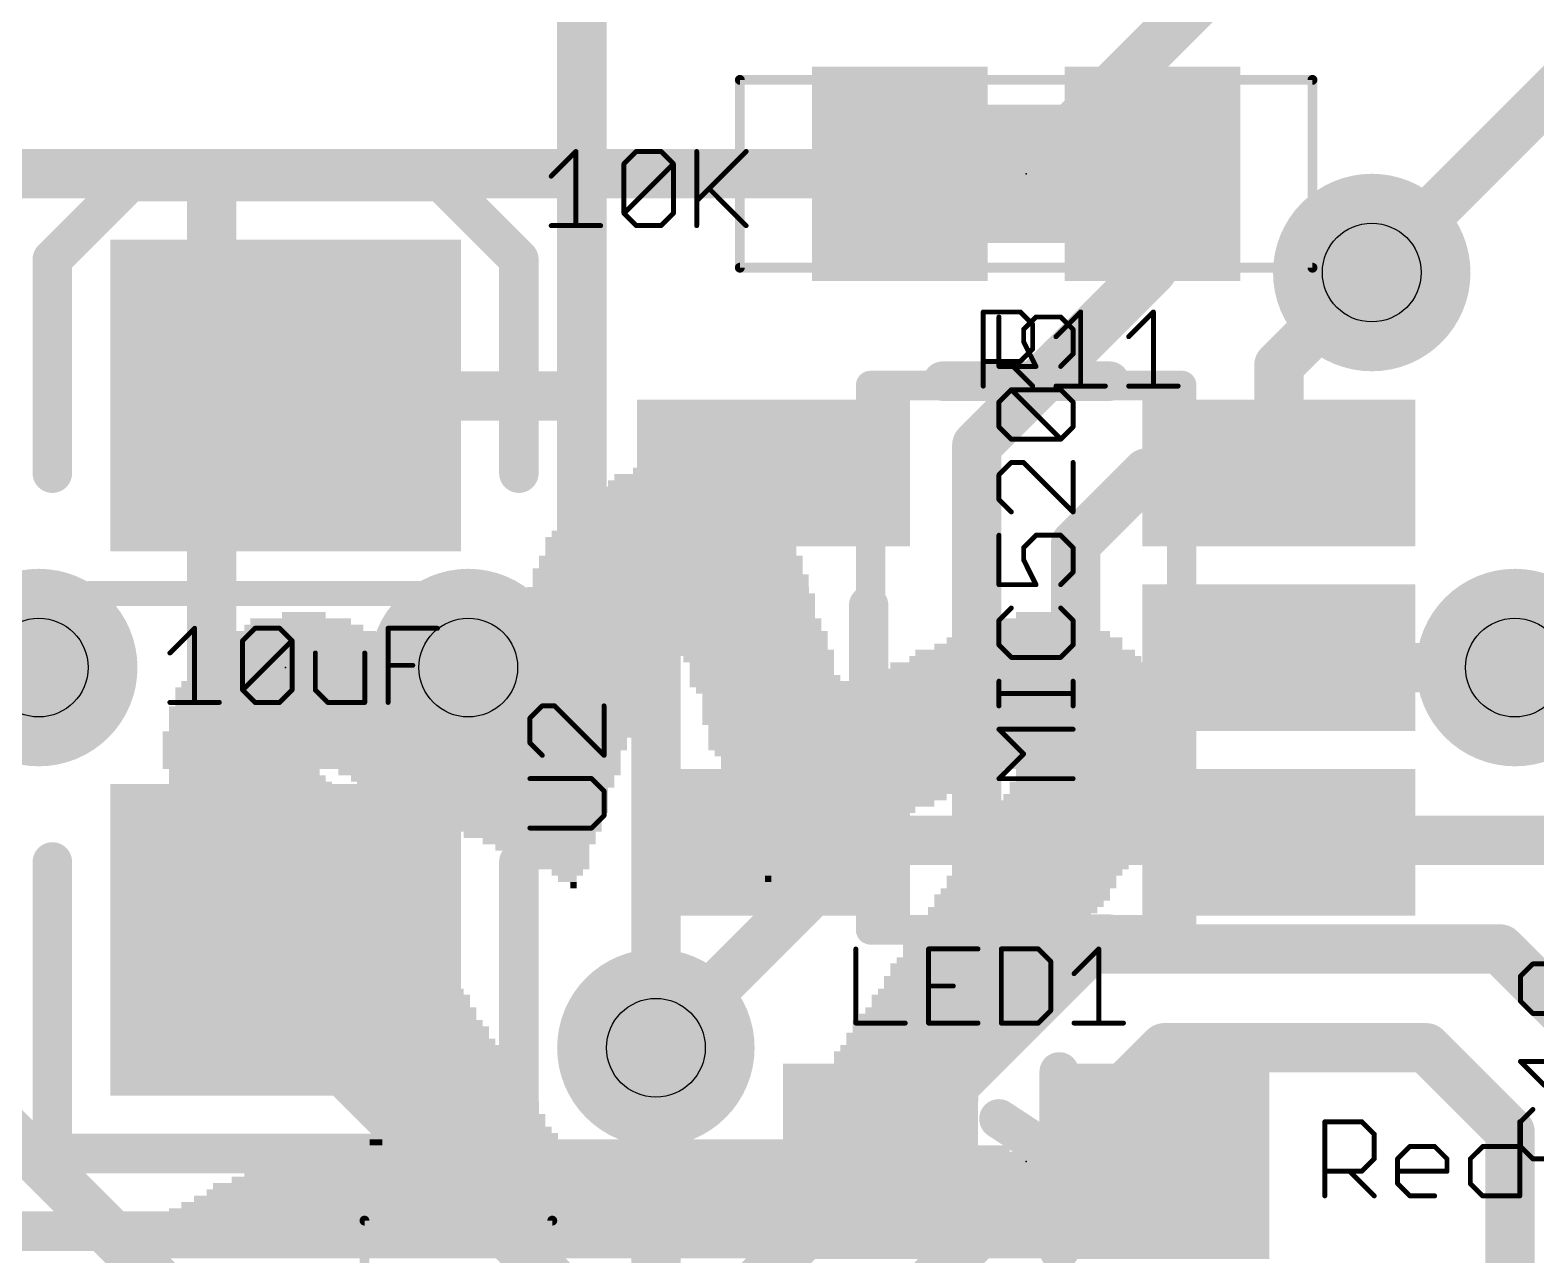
# Model space of a CAD drawing. Extents: x -32 to 75, y -15 to 35.
# Drawn here: x 3.77 to 11.51, y 21.11 to 27.41 of the extents above; entities that cross this region are included whole.
import ezdxf

# ---------------------------------------------------------------- set-up
doc = ezdxf.new("R2010")
doc.units = 0
for name, color, linetype in [('1', 12, 'CONTINUOUS'), ('16', 132, 'CONTINUOUS'), ('18', 110, 'CONTINUOUS'), ('21', 41, 'CONTINUOUS'), ('22', 40, 'CONTINUOUS'), ('23', 53, 'CONTINUOUS'), ('25', 253, 'CONTINUOUS'), ('27', 253, 'CONTINUOUS'), ('29', 253, 'CONTINUOUS'), ('31', 253, 'CONTINUOUS'), ('35', 253, 'CONTINUOUS'), ('39', 12, 'CONTINUOUS'), ('44', 253, 'CONTINUOUS'), ('51', 53, 'CONTINUOUS')]:
    doc.layers.add(name, color=color, linetype=linetype)

# ---------------------------------------------------------------- blocks, each defined once
blk = doc.blocks.new('RECT')
blk.add_solid([(-0.5, -0.5), (0.5, -0.5), (-0.5, 0.5), (0.5, 0.5)])
blk = doc.blocks.new('ROUNDV')
at = {"const_width": 0.5}
blk.add_lwpolyline([(0, -0.25, 1), (0, 0.25, 1), (0, -0.25)], format="xyb", dxfattribs=at)

msp = doc.modelspace()

# ---------------------------------------------------------------- linework, layer by layer
at = {"layer": '1', "const_width": 0.254}
for points in [[(6.604, 26.67), (6.604, 29.21)], [(6.604, 25.527), (6.604, 26.67)], [(6.604, 26.67), (8.24, 26.67)], [(9.54, 26.177), (9.54, 26.67)], [(8.636, 25.273), (9.54, 26.177)], [(10.1901, 25.6841), (10.668, 26.162)], [(10.1901, 25.1308), (10.1901, 25.6841)], [(5.08, 25.527), (5.08, 25.53)], [(6.604, 25.527), (5.08, 25.527)], [(6.604, 24.7548), (6.604, 25.527)], [(8.636, 22.606), (8.636, 25.273)], [(9.144, 24.765), (9.5098, 25.1308)], [(9.5098, 25.1308), (10.1901, 25.1308)], [(6.985, 24.3738), (6.604, 24.7548)], [(9.144, 23.6982), (9.144, 24.765)], [(6.985, 23.2308), (6.985, 24.3738)], [(11.4046, 24.13), (10.16, 24.13)], [(9.4996, 23.3426), (9.144, 23.6982)], [(10.0783, 23.3426), (9.4996, 23.3426)], [(10.0783, 23.3426), (10.1901, 23.2308)], [(6.985, 23.2308), (7.5899, 23.2308)], [(6.985, 22.1742), (6.985, 23.2308)], [(8.128, 22.098), (8.636, 22.606)], [(6.985, 19.558), (6.985, 22.1742)], [(8.128, 21.59), (8.128, 22.098)], [(8.14, 21.59), (8.128, 21.59)]]:
    msp.add_lwpolyline(points, dxfattribs=at)
at = {"layer": '1', "const_width": 0.127}
for points in [[(6.6675, 26.67, 1), (6.5405, 26.67)], [(6.604, 26.7335, 1), (6.604, 26.6065)], [(6.5405, 26.67, 1), (6.6675, 26.67)], [(8.24, 26.6065, 1), (8.24, 26.7335)], [(9.6035, 26.67, 1), (9.4765, 26.67)], [(9.5849, 26.1321, 1), (9.4951, 26.2219)], [(10.7129, 26.1171, 1), (10.6231, 26.2069)], [(9.4765, 26.177, 1), (9.6035, 26.177)], [(10.2536, 25.6841, 1), (10.1266, 25.6841)], [(10.1452, 25.729, 1), (10.235, 25.6392)], [(5.1435, 25.53, 1), (5.0165, 25.53)], [(5.08, 25.5905, 1), (5.08, 25.4635)], [(6.6675, 25.527, 1), (6.5405, 25.527)], [(6.604, 25.4635, 1), (6.604, 25.5905)], [(5.0165, 25.527, 1), (5.1435, 25.527)], [(6.5405, 25.527, 1), (6.6675, 25.527)], [(8.6995, 25.273, 1), (8.5725, 25.273)], [(8.5911, 25.3179, 1), (8.6809, 25.2281)], [(9.5098, 25.1943, 1), (9.5098, 25.0673)], [(9.5547, 25.0859, 1), (9.4649, 25.1757)], [(10.1901, 25.0673, 1), (10.1901, 25.1943)], [(10.1266, 25.1308, 1), (10.2536, 25.1308)], [(6.6489, 24.7997, 1), (6.5591, 24.7099)], [(9.2075, 24.765, 1), (9.0805, 24.765)], [(9.0991, 24.8099, 1), (9.1889, 24.7201)], [(6.5405, 24.7548, 1), (6.6675, 24.7548)], [(7.0485, 24.3738, 1), (6.9215, 24.3738)], [(6.9401, 24.3289, 1), (7.0299, 24.4187)], [(10.16, 24.1935, 1), (10.16, 24.0665)], [(11.4046, 24.0665, 1), (11.4046, 24.1935)], [(9.1889, 23.7431, 1), (9.0991, 23.6533)], [(9.0805, 23.6982, 1), (9.2075, 23.6982)], [(9.4996, 23.4061, 1), (9.4996, 23.2791)], [(9.4547, 23.2977, 1), (9.5445, 23.3875)], [(10.1232, 23.3875, 1), (10.0334, 23.2977)], [(10.0783, 23.2791, 1), (10.0783, 23.4061)], [(6.985, 23.2943, 1), (6.985, 23.1673)], [(7.0485, 23.2308, 1), (6.9215, 23.2308)], [(7.5899, 23.1673, 1), (7.5899, 23.2943)], [(10.1452, 23.1859, 1), (10.235, 23.2757)], [(6.9215, 23.2308, 1), (7.0485, 23.2308)], [(8.6809, 22.5611, 1), (8.5911, 22.6509)], [(8.5725, 22.606, 1), (8.6995, 22.606)], [(7.0485, 22.1742, 1), (6.9215, 22.1742)], [(6.9215, 22.1742, 1), (7.0485, 22.1742)], [(8.1915, 22.098, 1), (8.0645, 22.098)], [(8.0831, 22.1429, 1), (8.1729, 22.0531)], [(8.128, 21.6535, 1), (8.128, 21.5265)], [(8.14, 21.5265, 1), (8.14, 21.6535)], [(8.0645, 21.59, 1), (8.1915, 21.59)]]:
    msp.add_lwpolyline(points, format="xyb", dxfattribs=at)
at = {"layer": '16', "const_width": 0.254}
for points in [[(8.89, 26.67), (10.16, 27.94)], [(10.668, 26.162), (11.7856, 27.2796)], [(4.699, 26.67), (1.27, 26.67)], [(4.699, 26.67), (8.89, 26.67)], [(4.699, 22.733), (4.699, 26.67)], [(5.08, 20.32), (1.27, 24.13)], [(6.985, 22.1742), (8.0518, 23.241)], [(8.0518, 23.241), (12.192, 23.241)], [(6.477, 20.955), (4.699, 22.733)], [(9.2202, 22.6822), (7.493, 20.955)], [(11.3284, 22.6822), (9.2202, 22.6822)], [(11.8618, 22.1488), (11.3284, 22.6822)], [(6.985, 22.1742), (6.985, 21.971)], [(9.6012, 22.1742), (7.747, 20.32)], [(10.9474, 22.1742), (9.6012, 22.1742)], [(11.3792, 21.7424), (10.9474, 22.1742)], [(11.3792, 15.0622), (11.3792, 21.7424)]]:
    msp.add_lwpolyline(points, dxfattribs=at)
at = {"layer": '16', "const_width": 0.127}
for points in [[(4.699, 26.7335, 1), (4.699, 26.6065)], [(4.7625, 26.67, 1), (4.6355, 26.67)], [(4.699, 26.6065, 1), (4.699, 26.7335)], [(8.8451, 26.7149, 1), (8.9349, 26.6251)], [(8.89, 26.6065, 1), (8.89, 26.7335)], [(10.6231, 26.2069, 1), (10.7129, 26.1171)], [(8.0518, 23.3045, 1), (8.0518, 23.1775)], [(8.0967, 23.1961, 1), (8.0069, 23.2859)], [(4.7439, 22.7779, 1), (4.6541, 22.6881)], [(4.6355, 22.733, 1), (4.7625, 22.733)], [(9.2202, 22.7457, 1), (9.2202, 22.6187)], [(9.2651, 22.6373, 1), (9.1753, 22.7271)], [(11.3733, 22.7271, 1), (11.2835, 22.6373)], [(11.3284, 22.6187, 1), (11.3284, 22.7457)], [(7.0485, 22.1742, 1), (6.9215, 22.1742)], [(6.9401, 22.2191, 1), (7.0299, 22.1293)], [(9.6012, 22.2377, 1), (9.6012, 22.1107)], [(9.6461, 22.1293, 1), (9.5563, 22.2191)], [(10.9923, 22.2191, 1), (10.9025, 22.1293)], [(10.9474, 22.1107, 1), (10.9474, 22.2377)], [(6.9215, 21.971, 1), (7.0485, 21.971)], [(11.4427, 21.7424, 1), (11.3157, 21.7424)], [(11.3343, 21.6975, 1), (11.4241, 21.7873)]]:
    msp.add_lwpolyline(points, format="xyb", dxfattribs=at)
at = {"layer": '21'}
for points, const_width in [([(4.28, 26.63), (3.88, 26.23)], 0.2032), ([(5.88, 26.63), (4.28, 26.63)], 0.2032), ([(6.28, 26.23), (5.88, 26.63)], 0.2032), ([(3.88, 26.23), (3.88, 25.13)], 0.2032), ([(6.28, 25.13), (6.28, 26.23)], 0.2032), ([(8.4606, 25.6032), (9.3194, 25.6032)], 0.2032), ([(4.064, 24.511), (6.096, 24.511)], 0.127), ([(8.0796, 23.9124), (8.0796, 24.4492)], 0.2032), ([(3.88, 21.63), (3.88, 23.13)], 0.2032), ([(6.28, 23.13), (6.28, 21.63)], 0.2032), ([(9.3194, 22.7584), (8.4606, 22.7584)], 0.2032), ([(9.06, 22.05), (9.06, 21.59)], 0.2032), ([(9.0446, 21.6154), (8.75, 21.8084)], 0.2032), ([(6.28, 21.63), (3.88, 21.63)], 0.2032), ([(9.06, 21.59), (8.75, 21.3562)], 0.2032), ([(9.06, 21.13), (9.06, 21.59)], 0.2032), ([(3.668, 21.231), (4.968, 21.231)], 0.2032)]:
    msp.add_lwpolyline(points, dxfattribs=dict(at, const_width=const_width))
for points, const_width in [([(4.28, 26.6808, 1), (4.28, 26.5792)], 0.1016), ([(4.3159, 26.5941, 1), (4.2441, 26.6659)], 0.1016), ([(5.9159, 26.6659, 1), (5.8441, 26.5941)], 0.1016), ([(5.88, 26.5792, 1), (5.88, 26.6808)], 0.1016), ([(3.9308, 26.23, 1), (3.8292, 26.23)], 0.1016), ([(3.8441, 26.2659, 1), (3.9159, 26.1941)], 0.1016), ([(6.3308, 26.23, 1), (6.2292, 26.23)], 0.1016), ([(6.2441, 26.1941, 1), (6.3159, 26.2659)], 0.1016), ([(8.4606, 25.654, 1), (8.4606, 25.5524)], 0.1016), ([(9.3194, 25.5524, 1), (9.3194, 25.654)], 0.1016), ([(3.8292, 25.13, 1), (3.9308, 25.13)], 0.1016), ([(6.2292, 25.13, 1), (6.3308, 25.13)], 0.1016), ([(4.064, 24.5428, 1), (4.064, 24.4793)], 0.0635), ([(6.096, 24.4793, 1), (6.096, 24.5428)], 0.0635), ([(8.1304, 24.4492, 1), (8.0288, 24.4492)], 0.1016), ([(8.0288, 23.9124, 1), (8.1304, 23.9124)], 0.1016), ([(3.9308, 23.13, 1), (3.8292, 23.13)], 0.1016), ([(6.3308, 23.13, 1), (6.2292, 23.13)], 0.1016), ([(8.4606, 22.8092, 1), (8.4606, 22.7076)], 0.1016), ([(9.3194, 22.7076, 1), (9.3194, 22.8092)], 0.1016), ([(9.1108, 22.05, 1), (9.0092, 22.05)], 0.1016), ([(8.7778, 21.8509, 1), (8.7222, 21.7659)], 0.1016), ([(3.88, 21.6808, 1), (3.88, 21.5792)], 0.1016), ([(6.28, 21.5792, 1), (6.28, 21.6808)], 0.1016), ([(9.1108, 21.59, 1), (9.0092, 21.59)], 0.1016), ([(9.0168, 21.5729, 1), (9.0724, 21.6579)], 0.1016), ([(9.0906, 21.5494, 1), (9.0294, 21.6306)], 0.1016), ([(3.8292, 21.63, 1), (3.9308, 21.63)], 0.1016), ([(6.2292, 21.63, 1), (6.3308, 21.63)], 0.1016), ([(9.0092, 21.59, 1), (9.1108, 21.59)], 0.1016), ([(8.7194, 21.3968, 1), (8.7806, 21.3156)], 0.1016), ([(4.968, 21.1802, 1), (4.968, 21.2818)], 0.1016), ([(9.0092, 21.13, 1), (9.1108, 21.13)], 0.1016)]:
    msp.add_lwpolyline(points, format="xyb", dxfattribs=dict(at, const_width=const_width))
at = {"layer": '23'}
for p in [(8.89, 26.67), (8.89, 24.1808), (5.08, 24.13), (8.89, 21.59)]:
    msp.add_point(p, dxfattribs=at)
at = {"layer": '25', "const_width": 0.0127}
for points in [[(8.6754, 25.9591, 1), (8.6627, 25.9591)], [(8.6691, 25.9655, 1), (8.6691, 25.9528)], [(8.8642, 25.9636, 1), (8.8553, 25.9546)], [(8.8597, 25.9528, 1), (8.8597, 25.9655)], [(9.1767, 25.9591, 1), (9.164, 25.9591)], [(9.1749, 25.9546, 1), (9.1659, 25.9636)], [(9.5509, 25.9591, 1), (9.5382, 25.9591)], [(9.5491, 25.9546, 1), (9.5401, 25.9636)], [(8.9296, 25.8956, 1), (8.9169, 25.8956)], [(8.9188, 25.8911, 1), (8.9278, 25.9001)], [(9.0388, 25.8365, 1), (9.0478, 25.8275)], [(9.413, 25.8365, 1), (9.422, 25.8275)], [(8.9169, 25.7685, 1), (8.9296, 25.7685)], [(8.9278, 25.764, 1), (8.9188, 25.773)], [(8.6691, 25.7113, 1), (8.6691, 25.6986)], [(8.8007, 25.7094, 1), (8.7917, 25.7004)], [(8.8553, 25.7094, 1), (8.8642, 25.7004)], [(8.8597, 25.6986, 1), (8.8597, 25.7113)], [(8.6627, 25.5778, 1), (8.6754, 25.5778)], [(8.9188, 25.5733, 1), (8.9278, 25.5823)], [(9.0433, 25.5842, 1), (9.0433, 25.5714)], [(9.164, 25.5778, 1), (9.1767, 25.5778)], [(9.2975, 25.5714, 1), (9.2975, 25.5842)], [(9.4175, 25.5842, 1), (9.4175, 25.5714)], [(9.5382, 25.5778, 1), (9.5509, 25.5778)], [(9.6717, 25.5714, 1), (9.6717, 25.5842)], [(6.4005, 23.9393, 1), (6.4005, 23.9266)], [(6.405, 23.9284, 1), (6.396, 23.9374)], [(6.4686, 23.9374, 1), (6.4596, 23.9284)], [(6.4641, 23.9266, 1), (6.4641, 23.9393)], [(6.7247, 23.9329, 1), (6.7119, 23.9329)], [(6.3433, 23.8694, 1), (6.3306, 23.8694)], [(6.3325, 23.8739, 1), (6.3415, 23.8649)], [(6.3306, 23.7423, 1), (6.3433, 23.7423)], [(6.3415, 23.7467, 1), (6.3325, 23.7378)], [(6.396, 23.6742, 1), (6.405, 23.6832)], [(6.7119, 23.6787, 1), (6.7247, 23.6787)], [(6.7138, 23.6742, 1), (6.7228, 23.6832)], [(6.337, 23.5651, 1), (6.337, 23.5524)], [(6.6592, 23.5632, 1), (6.6503, 23.5542)], [(6.6547, 23.5524, 1), (6.6547, 23.5651)], [(6.7247, 23.4952, 1), (6.7119, 23.4952)], [(6.7138, 23.4907, 1), (6.7228, 23.4997)], [(6.7119, 23.3681, 1), (6.7247, 23.3681)], [(6.7228, 23.3636, 1), (6.7138, 23.3725)], [(6.337, 23.3109, 1), (6.337, 23.2981)], [(6.6503, 23.309, 1), (6.6592, 23.3)], [(6.6547, 23.2981, 1), (6.6547, 23.3109)], [(8.02, 22.6825, 1), (8.0074, 22.6825)], [(8.3879, 22.6889, 1), (8.3879, 22.6762)], [(8.3943, 22.6825, 1), (8.3816, 22.6825)], [(8.6421, 22.6762, 1), (8.6421, 22.6889)], [(8.7621, 22.6889, 1), (8.7621, 22.6762)], [(8.7685, 22.6825, 1), (8.7558, 22.6825)], [(8.9573, 22.687, 1), (8.9483, 22.678)], [(8.9528, 22.6762, 1), (8.9528, 22.6889)], [(9.0227, 22.619, 1), (9.01, 22.619)], [(9.0118, 22.6145, 1), (9.0208, 22.6235)], [(9.2698, 22.6825, 1), (9.2571, 22.6825)], [(9.2679, 22.678, 1), (9.2589, 22.687)], [(9.1318, 22.5599, 1), (9.1408, 22.5509)], [(11.4393, 22.5418, 1), (11.4266, 22.5418)], [(11.4285, 22.5463, 1), (11.4375, 22.5373)], [(11.4965, 22.6117, 1), (11.4965, 22.599)], [(11.501, 22.6008, 1), (11.492, 22.6098)], [(8.3879, 22.4982, 1), (8.3879, 22.4855)], [(8.515, 22.4855, 1), (8.515, 22.4982)], [(11.4375, 22.4192, 1), (11.4285, 22.4102)], [(11.4266, 22.4147, 1), (11.4393, 22.4147)], [(8.0137, 22.3076, 1), (8.0137, 22.2949)], [(8.2679, 22.2949, 1), (8.2679, 22.3076)], [(8.3879, 22.3076, 1), (8.3879, 22.2949)], [(8.6421, 22.2949, 1), (8.6421, 22.3076)], [(8.7621, 22.3076, 1), (8.7621, 22.2949)], [(8.9483, 22.3057, 1), (8.9573, 22.2967)], [(8.9528, 22.2949, 1), (8.9528, 22.3076)], [(9.01, 22.3648, 1), (9.0227, 22.3648)], [(9.0208, 22.3603, 1), (9.0118, 22.3692)], [(9.1363, 22.3076, 1), (9.1363, 22.2949)], [(9.3905, 22.2949, 1), (9.3905, 22.3076)], [(11.4965, 22.3575, 1), (11.4965, 22.3448)], [(11.492, 22.3466, 1), (11.501, 22.3556)], [(8.0074, 22.3012, 1), (8.02, 22.3012)], [(8.3816, 22.3012, 1), (8.3943, 22.3012)], [(8.7558, 22.3012, 1), (8.7685, 22.3012)], [(9.2571, 22.3012, 1), (9.2698, 22.3012)], [(11.4375, 22.1085, 1), (11.4285, 22.0995)], [(11.433, 22.1104, 1), (11.433, 22.0977)], [(11.501, 21.8524, 1), (11.492, 21.8614)], [(11.4393, 21.7934, 1), (11.4266, 21.7934)], [(11.4285, 21.7979, 1), (11.4375, 21.7889)], [(11.4375, 21.6707, 1), (11.4285, 21.6618)], [(11.4266, 21.6663, 1), (11.4393, 21.6663)], [(11.4965, 21.6091, 1), (11.4965, 21.5964)], [(11.492, 21.5982, 1), (11.501, 21.6072)]]:
    msp.add_lwpolyline(points, format="xyb", dxfattribs=at)
at = {"layer": '25', "const_width": 0.0254}
for points in [[(8.6691, 25.5778), (8.6691, 25.9591)], [(8.6691, 25.9591), (8.8597, 25.9591)], [(8.8597, 25.9591), (8.9233, 25.8956)], [(9.0433, 25.832), (9.1704, 25.9591)], [(9.1704, 25.9591), (9.1704, 25.5778)], [(9.4175, 25.832), (9.5446, 25.9591)], [(9.5446, 25.9591), (9.5446, 25.5778)], [(8.9233, 25.8956), (8.9233, 25.7685)], [(8.9233, 25.7685), (8.8597, 25.7049)], [(8.8597, 25.7049), (8.6691, 25.7049)], [(8.7962, 25.7049), (8.9233, 25.5778)], [(9.0433, 25.5778), (9.2975, 25.5778)], [(9.4175, 25.5778), (9.6717, 25.5778)], [(6.4005, 23.9329), (6.337, 23.8694)], [(6.4641, 23.9329), (6.4005, 23.9329)], [(6.7183, 23.6787), (6.4641, 23.9329)], [(6.7183, 23.9329), (6.7183, 23.6787)], [(6.337, 23.8694), (6.337, 23.7423)], [(6.337, 23.7423), (6.4005, 23.6787)], [(6.6547, 23.5587), (6.337, 23.5587)], [(6.7183, 23.4952), (6.6547, 23.5587)], [(6.7183, 23.3681), (6.7183, 23.4952)], [(6.6547, 23.3045), (6.7183, 23.3681)], [(6.337, 23.3045), (6.6547, 23.3045)], [(8.0137, 22.6825), (8.0137, 22.3012)], [(8.6421, 22.6825), (8.3879, 22.6825)], [(8.3879, 22.6825), (8.3879, 22.3012)], [(8.7621, 22.6825), (8.7621, 22.3012)], [(8.9528, 22.6825), (8.7621, 22.6825)], [(9.0163, 22.619), (8.9528, 22.6825)], [(9.0163, 22.3648), (9.0163, 22.619)], [(9.1363, 22.5554), (9.2634, 22.6825)], [(9.2634, 22.6825), (9.2634, 22.3012)], [(11.4965, 22.6053), (11.433, 22.5418)], [(11.433, 22.5418), (11.433, 22.4147)], [(11.7507, 22.6053), (11.4965, 22.6053)], [(8.3879, 22.4919), (8.515, 22.4919)], [(11.433, 22.4147), (11.4965, 22.3511)], [(8.0137, 22.3012), (8.2679, 22.3012)], [(8.3879, 22.3012), (8.6421, 22.3012)], [(8.7621, 22.3012), (8.9528, 22.3012)], [(8.9528, 22.3012), (9.0163, 22.3648)], [(9.1363, 22.3012), (9.3905, 22.3012)], [(11.4965, 22.3511), (11.5601, 22.3511)], [(11.5601, 21.9769), (11.433, 22.104)], [(11.433, 22.104), (11.8143, 22.104)], [(11.4965, 21.8569), (11.433, 21.7934)], [(11.433, 21.7934), (11.433, 21.6663)], [(11.433, 21.6663), (11.4965, 21.6027)], [(11.4965, 21.6027), (11.7507, 21.6027)]]:
    msp.add_lwpolyline(points, dxfattribs=at)
at = {"layer": '27', "const_width": 0.0254}
for points in [[(6.4466, 26.6575), (6.5737, 26.7846)], [(6.5737, 26.7846), (6.5737, 26.4033)], [(6.8208, 26.7211), (6.8843, 26.7846)], [(6.8208, 26.4669), (6.8208, 26.7211)], [(6.8208, 26.4669), (7.075, 26.7211)], [(6.8843, 26.7846), (7.0114, 26.7846)], [(7.0114, 26.7846), (7.075, 26.7211)], [(7.075, 26.7211), (7.075, 26.4669)], [(7.195, 26.7846), (7.195, 26.4033)], [(7.195, 26.5304), (7.4492, 26.7846)], [(7.2585, 26.594), (7.4492, 26.4033)], [(6.8843, 26.4033), (6.8208, 26.4669)], [(7.075, 26.4669), (7.0114, 26.4033)], [(6.4466, 26.4033), (6.7008, 26.4033)], [(7.0114, 26.4033), (6.8843, 26.4033)], [(8.75, 25.9332), (8.75, 25.679)], [(8.8771, 25.8697), (8.9406, 25.9332)], [(8.8771, 25.8061), (8.8771, 25.8697)], [(8.9406, 25.9332), (9.0677, 25.9332)], [(9.0677, 25.9332), (9.1313, 25.8697)], [(9.1313, 25.8697), (9.1313, 25.7426)], [(8.9406, 25.679), (8.8771, 25.8061)], [(9.1313, 25.7426), (9.0677, 25.679)], [(8.75, 25.679), (8.9406, 25.679)], [(8.75, 25.4955), (8.8135, 25.559)], [(8.8135, 25.559), (9.0677, 25.559)], [(9.0677, 25.3048), (8.8135, 25.559)], [(9.0677, 25.559), (9.1313, 25.4955)], [(8.75, 25.3683), (8.75, 25.4955)], [(9.1313, 25.4955), (9.1313, 25.3683)], [(8.8135, 25.3048), (8.75, 25.3683)], [(9.1313, 25.3683), (9.0677, 25.3048)], [(9.0677, 25.3048), (8.8135, 25.3048)], [(8.8135, 25.1848), (8.75, 25.1213)], [(8.8771, 25.1848), (8.8135, 25.1848)], [(9.1313, 24.9306), (8.8771, 25.1848)], [(9.1313, 25.1848), (9.1313, 24.9306)], [(8.75, 25.1213), (8.75, 24.9941)], [(8.75, 24.9941), (8.8135, 24.9306)], [(8.75, 24.8106), (8.75, 24.5564)], [(8.8771, 24.747), (8.9406, 24.8106)], [(8.9406, 24.8106), (9.0677, 24.8106)], [(9.0677, 24.8106), (9.1313, 24.747)], [(8.8771, 24.6835), (8.8771, 24.747)], [(9.1313, 24.747), (9.1313, 24.6199)], [(8.9406, 24.5564), (8.8771, 24.6835)], [(8.75, 24.5564), (8.9406, 24.5564)], [(9.1313, 24.6199), (9.0677, 24.5564)], [(8.8135, 24.4364), (8.75, 24.3728)], [(9.1313, 24.3728), (9.0677, 24.4364)], [(4.4847, 24.2049), (4.6118, 24.332)], [(4.6118, 24.332), (4.6118, 23.9507)], [(4.8589, 24.2685), (4.9225, 24.332)], [(4.9225, 24.332), (5.0496, 24.332)], [(5.0496, 24.332), (5.1131, 24.2685)], [(5.6073, 23.9507), (5.6073, 24.332)], [(5.6073, 24.332), (5.8615, 24.332)], [(8.75, 24.3728), (8.75, 24.2457)], [(9.1313, 24.2457), (9.1313, 24.3728)], [(4.8589, 24.0143), (4.8589, 24.2685)], [(4.8589, 24.0143), (5.1131, 24.2685)], [(5.1131, 24.2685), (5.1131, 24.0143)], [(8.75, 24.2457), (8.8135, 24.1822)], [(9.0677, 24.1822), (9.1313, 24.2457)], [(5.2331, 24.2049), (5.2331, 24.0143)], [(5.4873, 23.9507), (5.4873, 24.2049)], [(8.8135, 24.1822), (9.0677, 24.1822)], [(5.6073, 24.1414), (5.7344, 24.1414)], [(4.9225, 23.9507), (4.8589, 24.0143)], [(5.1131, 24.0143), (5.0496, 23.9507)], [(5.2331, 24.0143), (5.2967, 23.9507)], [(8.75, 23.9327), (8.75, 24.0598)], [(9.1313, 23.9327), (9.1313, 24.0598)], [(4.4847, 23.9507), (4.7389, 23.9507)], [(5.0496, 23.9507), (4.9225, 23.9507)], [(5.2967, 23.9507), (5.4873, 23.9507)], [(9.1313, 23.9963), (8.75, 23.9963)], [(8.8771, 23.6856), (8.75, 23.8127)], [(8.75, 23.8127), (9.1313, 23.8127)], [(8.75, 23.5585), (8.8771, 23.6856)], [(9.1313, 23.5585), (8.75, 23.5585)], [(10.4267, 21.4122), (10.4267, 21.7935)], [(10.4267, 21.7935), (10.6174, 21.7935)], [(10.6174, 21.7935), (10.6809, 21.73)], [(11.4293, 21.7935), (11.4293, 21.4122)], [(10.6809, 21.73), (10.6809, 21.6029)], [(10.6809, 21.6029), (10.6174, 21.5393)], [(10.8009, 21.6029), (10.8645, 21.6664)], [(10.8009, 21.4758), (10.8009, 21.6029)], [(10.8645, 21.6664), (10.9916, 21.6664)], [(10.9916, 21.6664), (11.0551, 21.6029)], [(11.0551, 21.6029), (11.0551, 21.5393)], [(11.1751, 21.6029), (11.2387, 21.6664)], [(11.1751, 21.4758), (11.1751, 21.6029)], [(11.2387, 21.6664), (11.4293, 21.6664)], [(10.6174, 21.5393), (10.4267, 21.5393)], [(10.5538, 21.5393), (10.6809, 21.4122)], [(11.0551, 21.5393), (10.8009, 21.5393)], [(10.8645, 21.4122), (10.8009, 21.4758)], [(11.2387, 21.4122), (11.1751, 21.4758)], [(10.9916, 21.4122), (10.8645, 21.4122)], [(11.4293, 21.4122), (11.2387, 21.4122)]]:
    msp.add_lwpolyline(points, dxfattribs=at)
at = {"layer": '27', "const_width": 0.0127}
for points in [[(6.58, 26.7846, 1), (6.5673, 26.7846)], [(6.5782, 26.7801, 1), (6.5692, 26.7891)], [(6.8271, 26.7211, 1), (6.8144, 26.7211)], [(6.8163, 26.7256, 1), (6.8253, 26.7166)], [(6.8843, 26.791, 1), (6.8843, 26.7783)], [(6.8888, 26.7801, 1), (6.8798, 26.7891)], [(7.0159, 26.7891, 1), (7.007, 26.7801)], [(7.0114, 26.7783, 1), (7.0114, 26.791)], [(7.0814, 26.7211, 1), (7.0686, 26.7211)], [(7.0795, 26.7166, 1), (7.0705, 26.7256)], [(7.0705, 26.7166, 1), (7.0795, 26.7256)], [(7.2013, 26.7846, 1), (7.1886, 26.7846)], [(7.4537, 26.7801, 1), (7.4447, 26.7891)], [(6.4421, 26.662, 1), (6.4511, 26.653)], [(7.263, 26.5985, 1), (7.2541, 26.5895)], [(7.1905, 26.5349, 1), (7.1995, 26.5259)], [(6.8253, 26.4713, 1), (6.8163, 26.4624)], [(6.8163, 26.4713, 1), (6.8253, 26.4624)], [(6.8144, 26.4669, 1), (6.8271, 26.4669)], [(7.0686, 26.4669, 1), (7.0814, 26.4669)], [(7.0795, 26.4624, 1), (7.0705, 26.4713)], [(6.4466, 26.4097, 1), (6.4466, 26.397)], [(6.5673, 26.4033, 1), (6.58, 26.4033)], [(6.7008, 26.397, 1), (6.7008, 26.4097)], [(6.8843, 26.4097, 1), (6.8843, 26.397)], [(6.8798, 26.3988, 1), (6.8888, 26.4078)], [(7.007, 26.4078, 1), (7.0159, 26.3988)], [(7.0114, 26.397, 1), (7.0114, 26.4097)], [(7.1886, 26.4033, 1), (7.2013, 26.4033)], [(7.4447, 26.3988, 1), (7.4537, 26.4078)], [(8.7563, 25.9332, 1), (8.7436, 25.9332)], [(8.8834, 25.8697, 1), (8.8707, 25.8697)], [(8.8726, 25.8742, 1), (8.8816, 25.8652)], [(8.9406, 25.9396, 1), (8.9406, 25.9269)], [(8.9451, 25.9287, 1), (8.9361, 25.9377)], [(9.0722, 25.9377, 1), (9.0633, 25.9287)], [(9.0677, 25.9269, 1), (9.0677, 25.9396)], [(9.1377, 25.8697, 1), (9.125, 25.8697)], [(9.1268, 25.8652, 1), (9.1358, 25.8742)], [(8.8707, 25.8061, 1), (8.8834, 25.8061)], [(8.8828, 25.8089, 1), (8.8714, 25.8033)], [(9.125, 25.7426, 1), (9.1377, 25.7426)], [(9.1358, 25.7381, 1), (9.1268, 25.747)], [(8.75, 25.6854, 1), (8.75, 25.6727)], [(8.7436, 25.679, 1), (8.7563, 25.679)], [(8.935, 25.6762, 1), (8.9463, 25.6818)], [(8.9406, 25.6727, 1), (8.9406, 25.6854)], [(9.0633, 25.6835, 1), (9.0722, 25.6745)], [(8.8135, 25.5654, 1), (8.8135, 25.5527)], [(8.818, 25.5635, 1), (8.809, 25.5545)], [(8.818, 25.5545, 1), (8.809, 25.5635)], [(9.0722, 25.5635, 1), (9.0633, 25.5545)], [(9.0677, 25.5527, 1), (9.0677, 25.5654)], [(8.7563, 25.4955, 1), (8.7436, 25.4955)], [(8.7455, 25.4999, 1), (8.7545, 25.491)], [(9.1377, 25.4955, 1), (9.125, 25.4955)], [(9.1268, 25.491, 1), (9.1358, 25.4999)], [(8.7545, 25.3728, 1), (8.7455, 25.3639)], [(8.7436, 25.3683, 1), (8.7563, 25.3683)], [(9.125, 25.3683, 1), (9.1377, 25.3683)], [(9.1358, 25.3639, 1), (9.1268, 25.3728)], [(8.8135, 25.3111, 1), (8.8135, 25.2984)], [(8.809, 25.3003, 1), (8.818, 25.3093)], [(9.0633, 25.3093, 1), (9.0722, 25.3003)], [(9.0633, 25.3003, 1), (9.0722, 25.3093)], [(9.0677, 25.2984, 1), (9.0677, 25.3111)], [(8.8135, 25.1912, 1), (8.8135, 25.1785)], [(8.818, 25.1803, 1), (8.809, 25.1893)], [(8.8816, 25.1893, 1), (8.8726, 25.1803)], [(8.8771, 25.1785, 1), (8.8771, 25.1912)], [(9.1377, 25.1848, 1), (9.125, 25.1848)], [(8.7563, 25.1213, 1), (8.7436, 25.1213)], [(8.7455, 25.1257, 1), (8.7545, 25.1168)], [(8.7545, 24.9986, 1), (8.7455, 24.9897)], [(8.7436, 24.9941, 1), (8.7563, 24.9941)], [(8.809, 24.9261, 1), (8.818, 24.9351)], [(9.125, 24.9306, 1), (9.1377, 24.9306)], [(9.1268, 24.9261, 1), (9.1358, 24.9351)], [(8.7563, 24.8106, 1), (8.7436, 24.8106)], [(8.9406, 24.817, 1), (8.9406, 24.8042)], [(8.9451, 24.8061, 1), (8.9361, 24.8151)], [(9.0722, 24.8151, 1), (9.0633, 24.8061)], [(9.0677, 24.8042, 1), (9.0677, 24.817)], [(8.8834, 24.747, 1), (8.8707, 24.747)], [(8.8726, 24.7515, 1), (8.8816, 24.7426)], [(9.1377, 24.747, 1), (9.125, 24.747)], [(9.1268, 24.7426, 1), (9.1358, 24.7515)], [(8.8707, 24.6835, 1), (8.8834, 24.6835)], [(8.8828, 24.6863, 1), (8.8714, 24.6807)], [(8.75, 24.5627, 1), (8.75, 24.55)], [(8.7436, 24.5564, 1), (8.7563, 24.5564)], [(8.935, 24.5535, 1), (8.9463, 24.5592)], [(8.9406, 24.55, 1), (8.9406, 24.5627)], [(9.0633, 24.5609, 1), (9.0722, 24.5519)], [(9.125, 24.6199, 1), (9.1377, 24.6199)], [(9.1358, 24.6154, 1), (9.1268, 24.6244)], [(8.818, 24.4319, 1), (8.809, 24.4409)], [(9.0722, 24.4409, 1), (9.0633, 24.4319)], [(4.6182, 24.332, 1), (4.6055, 24.332)], [(4.6163, 24.3275, 1), (4.6073, 24.3365)], [(4.9225, 24.3384, 1), (4.9225, 24.3257)], [(4.9269, 24.3275, 1), (4.918, 24.3365)], [(5.0541, 24.3365, 1), (5.0451, 24.3275)], [(5.0496, 24.3257, 1), (5.0496, 24.3384)], [(5.6073, 24.3384, 1), (5.6073, 24.3257)], [(5.6137, 24.332, 1), (5.601, 24.332)], [(5.8615, 24.3257, 1), (5.8615, 24.3384)], [(8.7563, 24.3728, 1), (8.7436, 24.3728)], [(8.7455, 24.3773, 1), (8.7545, 24.3684)], [(9.1377, 24.3728, 1), (9.125, 24.3728)], [(9.1268, 24.3684, 1), (9.1358, 24.3773)], [(4.8653, 24.2685, 1), (4.8526, 24.2685)], [(4.8544, 24.273, 1), (4.8634, 24.264)], [(5.1195, 24.2685, 1), (5.1068, 24.2685)], [(5.1176, 24.264, 1), (5.1086, 24.273)], [(5.1086, 24.264, 1), (5.1176, 24.273)], [(8.7545, 24.2502, 1), (8.7455, 24.2412)], [(8.7436, 24.2457, 1), (8.7563, 24.2457)], [(9.125, 24.2457, 1), (9.1377, 24.2457)], [(9.1358, 24.2412, 1), (9.1268, 24.2502)], [(4.4802, 24.2094, 1), (4.4892, 24.2004)], [(5.2395, 24.2049, 1), (5.2268, 24.2049)], [(5.4937, 24.2049, 1), (5.481, 24.2049)], [(8.8135, 24.1885, 1), (8.8135, 24.1758)], [(8.809, 24.1777, 1), (8.818, 24.1867)], [(9.0633, 24.1867, 1), (9.0722, 24.1777)], [(9.0677, 24.1758, 1), (9.0677, 24.1885)], [(5.6073, 24.1477, 1), (5.6073, 24.135)], [(5.7344, 24.135, 1), (5.7344, 24.1477)], [(4.8634, 24.0187, 1), (4.8544, 24.0098)], [(4.8544, 24.0187, 1), (4.8634, 24.0098)], [(4.8526, 24.0143, 1), (4.8653, 24.0143)], [(5.1068, 24.0143, 1), (5.1195, 24.0143)], [(5.1176, 24.0098, 1), (5.1086, 24.0187)], [(5.2376, 24.0187, 1), (5.2286, 24.0098)], [(5.2268, 24.0143, 1), (5.2395, 24.0143)], [(8.7563, 24.0598, 1), (8.7436, 24.0598)], [(9.1377, 24.0598, 1), (9.125, 24.0598)], [(4.4847, 23.9571, 1), (4.4847, 23.9444)], [(4.6055, 23.9507, 1), (4.6182, 23.9507)], [(4.7389, 23.9444, 1), (4.7389, 23.9571)], [(4.9225, 23.9571, 1), (4.9225, 23.9444)], [(4.918, 23.9462, 1), (4.9269, 23.9552)], [(5.0451, 23.9552, 1), (5.0541, 23.9462)], [(5.0496, 23.9444, 1), (5.0496, 23.9571)], [(5.2967, 23.9571, 1), (5.2967, 23.9444)], [(5.2922, 23.9462, 1), (5.3012, 23.9552)], [(5.481, 23.9507, 1), (5.4937, 23.9507)], [(5.4873, 23.9444, 1), (5.4873, 23.9571)], [(5.601, 23.9507, 1), (5.6137, 23.9507)], [(8.75, 24.0026, 1), (8.75, 23.9899)], [(8.7436, 23.9327, 1), (8.7563, 23.9327)], [(9.125, 23.9327, 1), (9.1377, 23.9327)], [(9.1313, 23.9899, 1), (9.1313, 24.0026)], [(8.75, 23.8191, 1), (8.75, 23.8064)], [(8.7545, 23.8172, 1), (8.7455, 23.8082)], [(9.1313, 23.8064, 1), (9.1313, 23.8191)], [(8.8816, 23.6811, 1), (8.8726, 23.6901)], [(8.8726, 23.6811, 1), (8.8816, 23.6901)], [(8.75, 23.5649, 1), (8.75, 23.5522)], [(8.7455, 23.563, 1), (8.7545, 23.554)], [(9.1313, 23.5522, 1), (9.1313, 23.5649)], [(10.4267, 21.7999, 1), (10.4267, 21.7872)], [(10.433, 21.7935, 1), (10.4204, 21.7935)], [(10.6219, 21.798, 1), (10.6129, 21.789)], [(10.6174, 21.7872, 1), (10.6174, 21.7999)], [(11.4357, 21.7935, 1), (11.423, 21.7935)], [(10.6873, 21.73, 1), (10.6746, 21.73)], [(10.6764, 21.7255, 1), (10.6854, 21.7345)], [(10.6854, 21.5984, 1), (10.6764, 21.6074)], [(10.7964, 21.6074, 1), (10.8054, 21.5984)], [(10.8073, 21.6029, 1), (10.7946, 21.6029)], [(10.8645, 21.6728, 1), (10.8645, 21.6601)], [(10.8689, 21.6619, 1), (10.86, 21.6709)], [(10.9961, 21.6709, 1), (10.9871, 21.6619)], [(10.9916, 21.6601, 1), (10.9916, 21.6728)], [(11.0615, 21.6029, 1), (11.0488, 21.6029)], [(11.0506, 21.5984, 1), (11.0596, 21.6074)], [(11.1815, 21.6029, 1), (11.1688, 21.6029)], [(11.1706, 21.6074, 1), (11.1796, 21.5984)], [(11.2387, 21.6728, 1), (11.2387, 21.6601)], [(11.2432, 21.6619, 1), (11.2342, 21.6709)], [(11.4293, 21.6601, 1), (11.4293, 21.6728)], [(10.4267, 21.5457, 1), (10.4267, 21.533)], [(10.5583, 21.5438, 1), (10.5493, 21.5348)], [(10.6129, 21.5438, 1), (10.6219, 21.5348)], [(10.6174, 21.533, 1), (10.6174, 21.5457)], [(10.6746, 21.6029, 1), (10.6873, 21.6029)], [(10.8009, 21.5457, 1), (10.8009, 21.533)], [(11.0488, 21.5393, 1), (11.0615, 21.5393)], [(11.0551, 21.533, 1), (11.0551, 21.5457)], [(10.8054, 21.4802, 1), (10.7964, 21.4713)], [(10.7946, 21.4758, 1), (10.8073, 21.4758)], [(11.1796, 21.4802, 1), (11.1706, 21.4713)], [(11.1688, 21.4758, 1), (11.1815, 21.4758)], [(10.4204, 21.4122, 1), (10.433, 21.4122)], [(10.6764, 21.4077, 1), (10.6854, 21.4167)], [(10.8645, 21.4186, 1), (10.8645, 21.4059)], [(10.86, 21.4077, 1), (10.8689, 21.4167)], [(10.9916, 21.4059, 1), (10.9916, 21.4186)], [(11.2387, 21.4186, 1), (11.2387, 21.4059)], [(11.2342, 21.4077, 1), (11.2432, 21.4167)], [(11.423, 21.4122, 1), (11.4357, 21.4122)], [(11.4293, 21.4059, 1), (11.4293, 21.4186)]]:
    msp.add_lwpolyline(points, format="xyb", dxfattribs=at)
at = {"layer": '39', "const_width": 0.0508}
for points in [[(7.417, 26.187), (7.417, 27.153)], [(7.417, 27.153), (10.363, 27.153)], [(10.363, 27.153), (10.363, 26.187)], [(10.363, 26.187), (7.417, 26.187)], [(5.486, 18.339), (5.486, 21.285)], [(5.486, 21.285), (6.452, 21.285)], [(6.452, 21.285), (6.452, 18.339)]]:
    msp.add_lwpolyline(points, dxfattribs=at)
at = {"layer": '39', "const_width": 0.0254}
for points in [[(7.4297, 27.153, 1), (7.4043, 27.153)], [(7.417, 27.1657, 1), (7.417, 27.1403)], [(10.3757, 27.153, 1), (10.3503, 27.153)], [(10.363, 27.1403, 1), (10.363, 27.1657)], [(7.417, 26.1997, 1), (7.417, 26.1743)], [(7.4043, 26.187, 1), (7.4297, 26.187)], [(10.3503, 26.187, 1), (10.3757, 26.187)], [(10.363, 26.1743, 1), (10.363, 26.1997)], [(5.4987, 21.285, 1), (5.4733, 21.285)], [(5.486, 21.2977, 1), (5.486, 21.2723)], [(6.4647, 21.285, 1), (6.4393, 21.285)], [(6.452, 21.2723, 1), (6.452, 21.2977)]]:
    msp.add_lwpolyline(points, format="xyb", dxfattribs=at)
at = {"layer": '44'}
for centre in [(10.668, 26.162), (3.81, 24.13), (6.0198, 24.13), (11.4046, 24.13), (6.985, 22.1742)]:
    msp.add_circle(centre, 0.254, dxfattribs=at)
at = {"layer": '51', "const_width": 0.1524}
for points in [[(8.645, 26.894), (9.135, 26.894)], [(9.135, 26.446), (8.645, 26.446)], [(8.09, 22.7808), (8.09, 25.5808)], [(8.09, 25.5808), (9.69, 25.5808)], [(9.69, 25.5808), (9.69, 22.7808)], [(8.09, 22.7808), (9.69, 22.7808)]]:
    msp.add_lwpolyline(points, dxfattribs=at)
at = {"layer": '51', "const_width": 0.0762}
for points in [[(8.645, 26.9321, 1), (8.645, 26.8559)], [(9.135, 26.8559, 1), (9.135, 26.9321)], [(8.645, 26.4841, 1), (8.645, 26.4079)], [(9.135, 26.4079, 1), (9.135, 26.4841)], [(8.1281, 25.5808, 1), (8.0519, 25.5808)], [(8.09, 25.6189, 1), (8.09, 25.5427)], [(9.7281, 25.5808, 1), (9.6519, 25.5808)], [(9.69, 25.5427, 1), (9.69, 25.6189)], [(8.09, 22.8189, 1), (8.09, 22.7427)], [(9.69, 22.7427, 1), (9.69, 22.8189)], [(8.0519, 22.7808, 1), (8.1281, 22.7808)], [(9.6519, 22.7808, 1), (9.7281, 22.7808)]]:
    msp.add_lwpolyline(points, format="xyb", dxfattribs=at)

# ---------------------------------------------------------------- block references
at = {"layer": '1'}
for p, xscale, yscale, rotation in [((8.24, 26.67), 0.7, 0.9, 180), ((9.54, 26.67), 0.7, 0.9, 180), ((5.08, 25.53), 1.6, 1.4, 180), ((7.5899, 25.1308), 0.55, 1.2, 90), ((10.1901, 25.1308), 0.55, 1.2, 90), ((10.1901, 24.1808), 0.55, 1.2, 90), ((7.5899, 23.2308), 0.55, 1.2, 90), ((10.1901, 23.2308), 0.55, 1.2, 90), ((5.08, 22.73), 1.6, 1.4, 180), ((8.14, 21.59), 0.8, 0.8, 270), ((9.64, 21.59), 0.8, 0.8, 270)]:
    msp.add_blockref('RECT', p, dxfattribs=dict(at, xscale=xscale, yscale=yscale, rotation=rotation))
at = {"layer": '18', "xscale": 1.016, "yscale": 1.016}
for p in [(10.668, 26.162), (10.668, 26.162), (3.81, 24.13), (3.81, 24.13), (6.0198, 24.13), (6.0198, 24.13), (11.4046, 24.13), (11.4046, 24.13), (6.985, 22.1742), (6.985, 22.1742)]:
    msp.add_blockref('ROUNDV', p, dxfattribs=at)
at = {"layer": '21', "xscale": 0.4064, "yscale": 0.7112, "rotation": 180}
msp.add_blockref('RECT', (8.89, 26.67), dxfattribs=at)
at = {"layer": '22', "rotation": 180}
for p, xscale, yscale in [((7.0618, 25.109), 0.5809, 0.0323), ((7.0618, 25.1413), 0.3874, 0.0323), ((7.0618, 25.0123), 0.9035, 0.0323), ((7.0457, 25.0445), 0.8067, 0.0323), ((7.0618, 25.0768), 0.6454, 0.0323), ((7.0617, 24.9478), 1.0328, 0.0323), ((7.0617, 24.98), 0.9682, 0.0323), ((7.0618, 24.8832), 1.1621, 0.0323), ((7.0618, 24.8509), 1.1621, 0.0325), ((7.0618, 24.9155), 1.0975, 0.0323), ((7.0457, 24.7862), 1.2588, 0.0323), ((7.0618, 24.8185), 1.2266, 0.0323), ((7.0618, 24.7539), 1.2911, 0.0323), ((7.0618, 24.7217), 1.2911, 0.0323), ((7.0457, 24.6249), 1.3879, 0.0323), ((7.0618, 24.6894), 1.3556, 0.0323), ((7.0618, 24.6572), 1.3556, 0.0323), ((7.0618, 24.5927), 1.4201, 0.0323), ((7.0618, 24.5604), 1.4201, 0.0323), ((7.0457, 24.5281), 1.4524, 0.0323), ((7.0618, 24.4959), 1.4846, 0.0323), ((5.1737, 24.3991), 0.2261, 0.0323), ((7.0457, 24.3991), 1.5169, 0.0323), ((7.0618, 24.4636), 1.4846, 0.0323), ((7.0618, 24.4314), 1.4846, 0.0323), ((8.9498, 24.3991), 0.2258, 0.0323), ((5.1737, 24.3343), 0.6132, 0.0323), ((5.1576, 24.3667), 0.5164, 0.0325), ((7.0457, 24.3667), 1.5814, 0.0325), ((7.0457, 24.3343), 1.5814, 0.0323), ((8.9499, 24.3343), 0.6132, 0.0323), ((8.9338, 24.3667), 0.5164, 0.0325), ((5.19, 24.2376), 0.9682, 0.0323), ((5.19, 24.2698), 0.9037, 0.0323), ((5.1737, 24.3021), 0.7422, 0.0323), ((6.61, 24.2376), 0.7744, 0.0323), ((6.6422, 24.3021), 0.7744, 0.0323), ((6.6422, 24.2698), 0.7744, 0.0323), ((7.4813, 24.3021), 0.7747, 0.0323), ((7.4813, 24.2698), 0.7747, 0.0323), ((7.4813, 24.2376), 0.7747, 0.0323), ((8.9014, 24.2376), 0.9682, 0.0323), ((8.9337, 24.2698), 0.9037, 0.0323), ((8.9337, 24.3021), 0.7747, 0.0323), ((5.2222, 24.1731), 1.1618, 0.0323), ((5.2222, 24.2053), 1.0973, 0.0323), ((6.5938, 24.1731), 0.7422, 0.0323), ((6.61, 24.2053), 0.7744, 0.0323), ((7.4974, 24.2053), 0.807, 0.0323), ((7.5137, 24.1731), 0.7744, 0.0323), ((8.8853, 24.1731), 1.1941, 0.0323), ((8.8853, 24.2053), 1.1295, 0.0323), ((5.2705, 24.1085), 1.3879, 0.0323), ((5.3028, 24.0763), 1.4524, 0.0323), ((5.2544, 24.1408), 1.2911, 0.0323), ((6.5777, 24.1408), 0.7744, 0.0323), ((6.5777, 24.1085), 0.7744, 0.0323), ((6.5777, 24.0763), 0.7744, 0.0323), ((7.5298, 24.1408), 0.7422, 0.0323), ((7.5298, 24.1085), 0.7422, 0.0323), ((7.546, 24.0763), 0.7744, 0.0323), ((8.8045, 24.0763), 1.4846, 0.0323), ((8.8369, 24.1085), 1.4199, 0.0323), ((8.853, 24.1408), 1.3231, 0.0323), ((5.7224, 24.0118), 2.4206, 0.0323), ((5.3189, 24.044), 1.5491, 0.0323), ((6.5616, 24.044), 0.8067, 0.0323), ((8.3528, 24.044), 2.3881, 0.0323), ((8.385, 24.0118), 2.3881, 0.0323), ((5.7062, 23.9795), 2.3884, 0.0323), ((5.7062, 23.9472), 2.3884, 0.0323), ((8.4174, 23.9795), 2.3884, 0.0323), ((8.4174, 23.9472), 2.3884, 0.0323), ((5.674, 23.915), 2.3884, 0.0323), ((5.674, 23.8827), 2.3884, 0.0323), ((5.674, 23.8503), 2.3884, 0.0325), ((8.4174, 23.915), 2.3884, 0.0323), ((8.4336, 23.8827), 2.4206, 0.0323), ((8.4336, 23.8503), 2.4206, 0.0325), ((5.6579, 23.7857), 2.4206, 0.0323), ((5.674, 23.818), 2.3884, 0.0323), ((8.4497, 23.818), 2.3884, 0.0323), ((8.4497, 23.7857), 2.3884, 0.0323), ((5.6417, 23.7534), 2.3884, 0.0323), ((5.6417, 23.7212), 2.3884, 0.0323), ((8.4497, 23.7534), 2.3884, 0.0323), ((8.4497, 23.7212), 2.3884, 0.0323), ((5.6256, 23.6889), 2.3561, 0.0323), ((5.6256, 23.6567), 2.3561, 0.0323), ((5.6256, 23.6244), 2.3561, 0.0323), ((8.4658, 23.6889), 2.3561, 0.0323), ((8.482, 23.6567), 2.3238, 0.0323), ((8.482, 23.6244), 2.3238, 0.0323), ((4.8671, 23.5922), 0.7747, 0.0323), ((4.8833, 23.5599), 0.807, 0.0323), ((6.0775, 23.5922), 1.4524, 0.0323), ((6.0936, 23.5599), 1.3556, 0.0323), ((8.0462, 23.5922), 1.4524, 0.0323), ((7.9978, 23.5599), 1.3556, 0.0323), ((9.2404, 23.5922), 0.807, 0.0323), ((9.2404, 23.5599), 0.807, 0.0323), ((4.8994, 23.5276), 0.8392, 0.0323), ((4.8994, 23.4954), 0.8392, 0.0323), ((4.9317, 23.4631), 0.8392, 0.0323), ((6.1097, 23.5276), 1.3233, 0.0323), ((6.142, 23.4954), 1.1943, 0.0323), ((6.1742, 23.4631), 1.1298, 0.0323), ((7.9978, 23.5276), 1.2911, 0.0323), ((7.9493, 23.4954), 1.1941, 0.0323), ((7.9171, 23.4631), 1.1295, 0.0323), ((9.192, 23.4631), 0.8392, 0.0323), ((9.2081, 23.4954), 0.807, 0.0323), ((9.2243, 23.5276), 0.8392, 0.0323), ((4.9478, 23.4309), 0.8715, 0.0323), ((4.9478, 23.3986), 0.8715, 0.0323), ((6.2066, 23.4309), 1.065, 0.0323), ((6.255, 23.3986), 0.9682, 0.0323), ((7.8848, 23.4309), 1.065, 0.0323), ((7.8525, 23.3986), 0.936, 0.0323), ((9.1759, 23.4309), 0.8715, 0.0323), ((9.1596, 23.3986), 0.839, 0.0323), ((4.9801, 23.3662), 0.8715, 0.0325), ((4.9962, 23.3338), 0.8392, 0.0323), ((6.255, 23.3662), 0.9037, 0.0325), ((6.3034, 23.3338), 0.807, 0.0323), ((7.8364, 23.3662), 0.9037, 0.0325), ((7.8042, 23.3338), 0.7747, 0.0323), ((9.1112, 23.3338), 0.8712, 0.0323), ((9.1435, 23.3662), 0.8712, 0.0325), ((5.0123, 23.3016), 0.8715, 0.0323), ((5.0446, 23.2693), 0.8715, 0.0323), ((5.0446, 23.2371), 0.8715, 0.0323), ((6.3357, 23.3016), 0.7424, 0.0323), ((6.3357, 23.2693), 0.6779, 0.0323), ((6.384, 23.2371), 0.5812, 0.0323), ((7.7719, 23.3016), 0.7102, 0.0323), ((7.7395, 23.2693), 0.6454, 0.0323), ((7.7073, 23.2371), 0.5809, 0.0323), ((9.0467, 23.2371), 0.8712, 0.0323), ((9.079, 23.2693), 0.8712, 0.0323), ((9.1112, 23.3016), 0.8712, 0.0323), ((5.077, 23.2048), 0.8712, 0.0323), ((5.1092, 23.1725), 0.8712, 0.0323), ((6.4003, 23.2048), 0.4841, 0.0323), ((6.4325, 23.1725), 0.4196, 0.0323), ((7.6911, 23.2048), 0.4841, 0.0323), ((7.6427, 23.1725), 0.3874, 0.0323), ((9.0143, 23.1725), 0.8715, 0.0323), ((9.0305, 23.2048), 0.9037, 0.0323), ((5.1092, 23.1403), 0.8712, 0.0323), ((5.1415, 23.108), 0.8712, 0.0323), ((5.1576, 23.0758), 0.839, 0.0323), ((6.4648, 23.1403), 0.3551, 0.0323), ((6.4971, 23.108), 0.2906, 0.0323), ((6.5293, 23.0758), 0.1615, 0.0323), ((7.5943, 23.108), 0.2261, 0.0323), ((7.6266, 23.1403), 0.2906, 0.0323), ((7.546, 23.0758), 0.1293, 0.0323), ((8.9498, 23.0758), 0.8715, 0.0323), ((8.9982, 23.1403), 0.9037, 0.0323), ((8.9821, 23.108), 0.8715, 0.0323), ((5.1737, 23.0435), 0.8712, 0.0323), ((5.2061, 23.0113), 0.8715, 0.0323), ((6.5292, 23.0435), 0.0968, 0.0323), ((6.5615, 23.0113), 0.0323, 0.0323), ((7.562, 23.0435), 0.0323, 0.0323), ((8.9176, 23.0435), 0.8715, 0.0323), ((8.9176, 23.0113), 0.8715, 0.0323), ((5.2222, 22.979), 0.9037, 0.0323), ((5.2384, 22.9467), 0.8715, 0.0323), ((5.2706, 22.9145), 0.8715, 0.0323), ((8.853, 22.9145), 0.8715, 0.0323), ((8.8692, 22.9467), 0.9037, 0.0323), ((8.8853, 22.979), 0.8715, 0.0323), ((5.2868, 22.8822), 0.9037, 0.0323), ((5.3029, 22.8498), 0.8715, 0.0325), ((8.8208, 22.8822), 0.8715, 0.0323), ((8.8047, 22.8498), 0.8392, 0.0325), ((5.3351, 22.8175), 0.8715, 0.0323), ((5.3513, 22.7852), 0.9037, 0.0323), ((8.7563, 22.7852), 0.8715, 0.0323), ((8.7885, 22.8175), 0.8715, 0.0323), ((5.3674, 22.7529), 0.8715, 0.0323), ((5.3997, 22.7207), 0.8715, 0.0323), ((5.4158, 22.6884), 0.8392, 0.0323), ((8.6918, 22.6884), 0.8715, 0.0323), ((8.724, 22.7207), 0.8715, 0.0323), ((8.7563, 22.7529), 0.8715, 0.0323), ((5.4319, 22.6562), 0.8715, 0.0323), ((5.4642, 22.6239), 0.8715, 0.0323), ((8.6594, 22.6239), 0.8712, 0.0323), ((8.6918, 22.6562), 0.8715, 0.0323), ((5.4642, 22.5916), 0.8715, 0.0323), ((5.4964, 22.5594), 0.8715, 0.0323), ((5.5287, 22.5271), 0.8715, 0.0323), ((8.5949, 22.5271), 0.8712, 0.0323), ((8.6271, 22.5916), 0.8712, 0.0323), ((8.6271, 22.5594), 0.8712, 0.0323), ((5.5287, 22.4949), 0.8715, 0.0323), ((5.5611, 22.4626), 0.8712, 0.0323), ((8.5626, 22.4626), 0.8712, 0.0323), ((8.5949, 22.4949), 0.8712, 0.0323), ((5.5933, 22.4304), 0.8712, 0.0323), ((5.5933, 22.3981), 0.8712, 0.0323), ((8.5302, 22.4304), 0.8715, 0.0323), ((8.5302, 22.3981), 0.8715, 0.0323), ((5.6256, 22.3657), 0.8712, 0.0325), ((5.6256, 22.3333), 0.8712, 0.0323), ((5.6579, 22.3011), 0.8712, 0.0323), ((8.4496, 22.3011), 0.9037, 0.0323), ((8.4657, 22.3333), 0.8715, 0.0323), ((8.498, 22.3657), 0.8715, 0.0325), ((5.6902, 22.2688), 0.8715, 0.0323), ((5.6902, 22.2366), 0.8715, 0.0323), ((8.4173, 22.2366), 0.9037, 0.0323), ((8.4334, 22.2688), 0.8715, 0.0323), ((5.7225, 22.2043), 0.8715, 0.0323), ((5.4158, 22.1398), 0.1935, 0.0323), ((5.7548, 22.172), 0.8715, 0.0323), ((5.8838, 22.1398), 0.6134, 0.0323), ((8.3367, 22.1398), 0.8715, 0.0323), ((8.3689, 22.172), 0.8715, 0.0323), ((8.4012, 22.2043), 0.8715, 0.0323), ((5.4319, 22.1075), 0.1613, 0.0323), ((5.8031, 22.0753), 0.8392, 0.0323), ((5.8838, 22.1075), 0.6779, 0.0323), ((8.3044, 22.0753), 0.8715, 0.0323), ((8.3367, 22.1075), 0.8715, 0.0323), ((5.8354, 22.043), 0.8392, 0.0323), ((5.8677, 22.0108), 0.8392, 0.0323), ((8.2721, 22.043), 0.8715, 0.0323), ((8.2721, 22.0108), 0.8715, 0.0323), ((5.8838, 21.9785), 0.8715, 0.0323), ((5.8838, 21.9462), 0.8715, 0.0323), ((5.916, 21.914), 0.8715, 0.0323), ((8.2076, 21.914), 0.8715, 0.0323), ((8.2399, 21.9785), 0.8715, 0.0323), ((8.2238, 21.9462), 0.8392, 0.0323), ((5.9322, 21.8816), 0.9037, 0.0325), ((5.9483, 21.8492), 0.8715, 0.0323), ((8.1754, 21.8816), 0.8715, 0.0325), ((8.1754, 21.8492), 0.8715, 0.0323), ((5.9806, 21.8169), 0.8715, 0.0323), ((5.9806, 21.7847), 0.8715, 0.0323), ((6.0128, 21.7524), 0.8715, 0.0323), ((8.1107, 21.7847), 0.8712, 0.0323), ((8.1107, 21.7524), 0.8712, 0.0323), ((8.143, 21.8169), 0.8712, 0.0323), ((5.5448, 21.6879), 0.0645, 0.0323), ((6.0451, 21.7202), 0.8715, 0.0323), ((7.094, 21.6879), 2.9693, 0.0323), ((8.0785, 21.7202), 0.8712, 0.0323), ((7.0618, 21.6234), 3.8082, 0.0323), ((7.0457, 21.6557), 3.5179, 0.0323), ((7.0618, 21.5266), 4.3894, 0.0323), ((7.0618, 21.5589), 4.1958, 0.0323), ((7.0456, 21.5911), 3.9698, 0.0323), ((7.0135, 21.4621), 4.6152, 0.0323), ((7.0618, 21.4944), 4.5184, 0.0323), ((7.0456, 21.3652), 5.0025, 0.0325), ((7.0617, 21.3976), 4.9058, 0.0323), ((6.9812, 21.4299), 4.6152, 0.0323), ((7.0618, 21.3006), 5.2286, 0.0323), ((7.0457, 21.3328), 5.1318, 0.0323), ((7.0618, 21.2361), 5.4221, 0.0323), ((7.0457, 21.2683), 5.3254, 0.0323), ((7.0618, 21.1393), 5.6802, 0.0323), ((7.0457, 21.1715), 5.5834, 0.0323), ((7.0457, 21.2038), 5.5189, 0.0323), ((7.0618, 21.107), 5.7447, 0.0323)]:
    msp.add_blockref('RECT', p, dxfattribs=dict(at, xscale=xscale, yscale=yscale))
at = {"layer": '29'}
for p, xscale, yscale, rotation in [((8.24, 26.67), 0.9032, 1.1032, 180), ((9.54, 26.67), 0.9032, 1.1032, 180), ((5.08, 25.53), 1.8032, 1.6032, 180), ((7.5899, 25.1308), 0.7532, 1.4032, 90), ((10.1901, 25.1308), 0.7532, 1.4032, 90), ((10.1901, 24.1808), 0.7532, 1.4032, 90), ((7.5899, 23.2308), 0.7532, 1.4032, 90), ((10.1901, 23.2308), 0.7532, 1.4032, 90), ((5.08, 22.73), 1.8032, 1.6032, 180), ((8.14, 21.59), 1.0032, 1.0032, 270), ((9.64, 21.59), 1.0032, 1.0032, 270)]:
    msp.add_blockref('RECT', p, dxfattribs=dict(at, xscale=xscale, yscale=yscale, rotation=rotation))
at = {"layer": '31'}
for p, xscale, yscale, rotation in [((8.24, 26.67), 0.7, 0.9, 180), ((9.54, 26.67), 0.7, 0.9, 180), ((5.08, 25.53), 1.6, 1.4, 180), ((7.5899, 25.1308), 0.55, 1.2, 90), ((10.1901, 25.1308), 0.55, 1.2, 90), ((10.1901, 24.1808), 0.55, 1.2, 90), ((7.5899, 23.2308), 0.55, 1.2, 90), ((10.1901, 23.2308), 0.55, 1.2, 90), ((5.08, 22.73), 1.6, 1.4, 180), ((8.14, 21.59), 0.8, 0.8, 270), ((9.64, 21.59), 0.8, 0.8, 270)]:
    msp.add_blockref('RECT', p, dxfattribs=dict(at, xscale=xscale, yscale=yscale, rotation=rotation))
at = {"layer": '35', "xscale": 0.3998, "yscale": 0.6, "rotation": 180}
msp.add_blockref('RECT', (8.89, 26.67), dxfattribs=at)
at = {"layer": '51'}
for p, xscale, yscale, rotation in [((8.4812, 26.6749), 0.3, 0.5999, 180), ((9.294, 26.6749), 0.3, 0.5999, 180), ((7.715, 25.1308), 0.5, 0.65, 90), ((10.065, 25.1308), 0.5, 0.65, 90), ((10.065, 24.1808), 0.5, 0.65, 90), ((7.715, 23.2308), 0.5, 0.65, 90), ((10.065, 23.2308), 0.5, 0.65, 90)]:
    msp.add_blockref('RECT', p, dxfattribs=dict(at, xscale=xscale, yscale=yscale, rotation=rotation))

doc.saveas('drawing.dxf')
